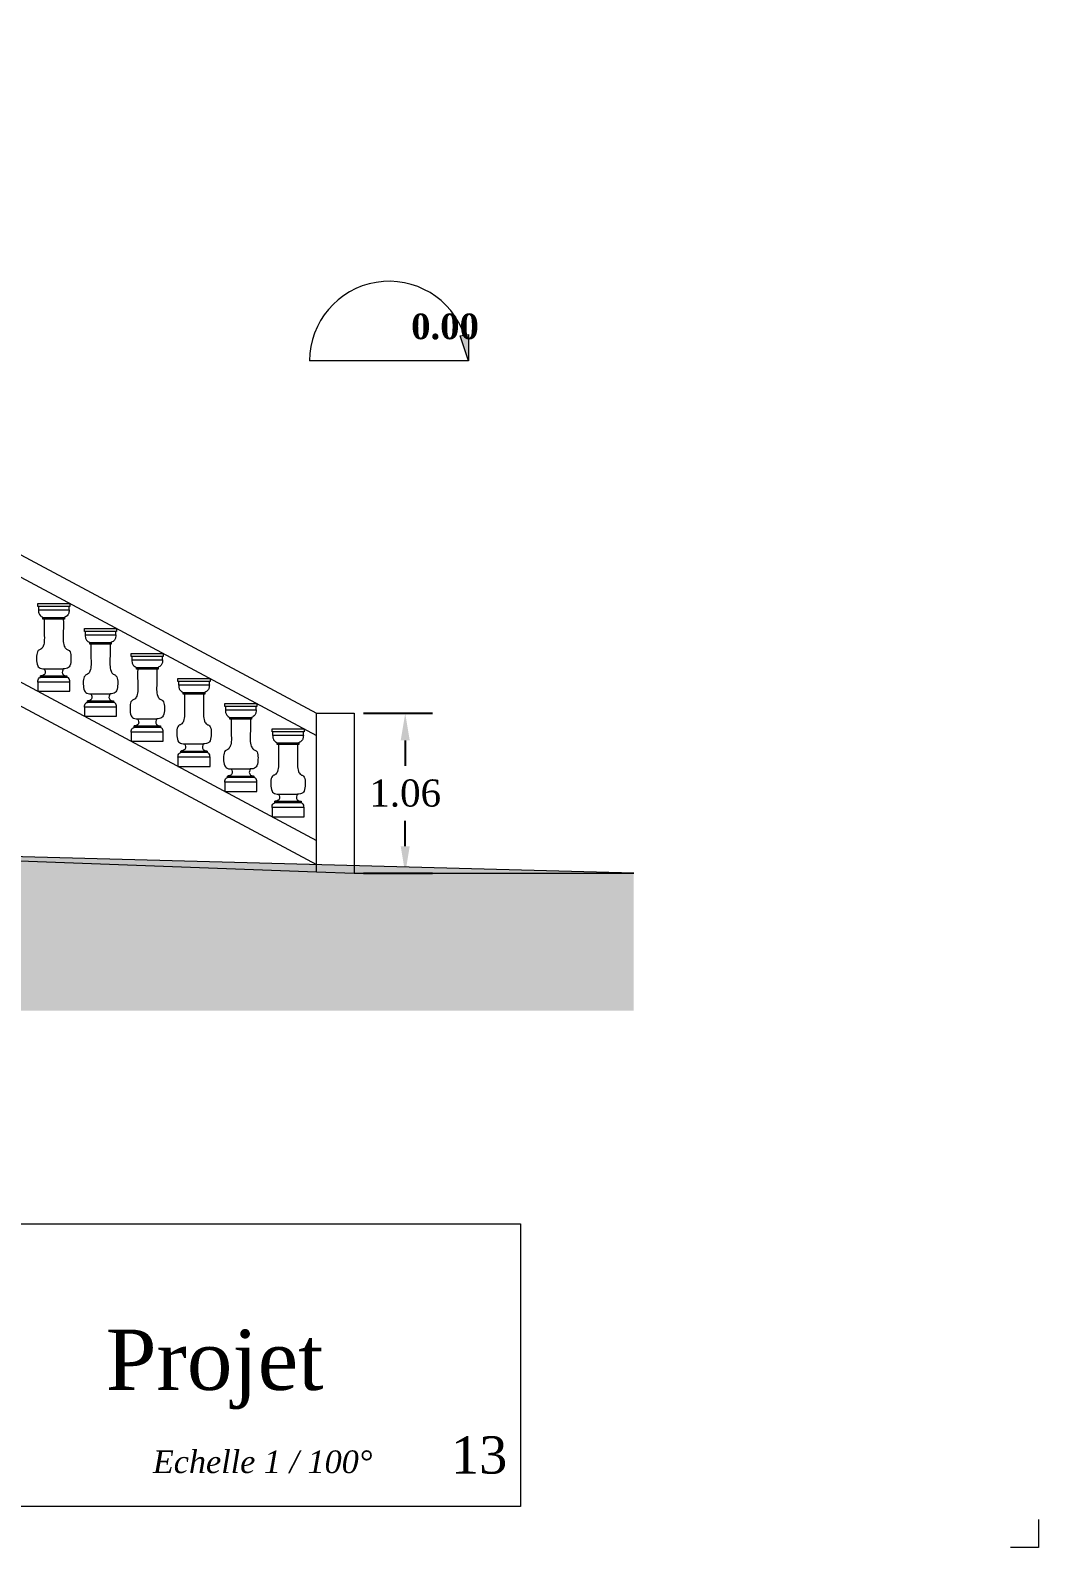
# Model space of a CAD drawing. Header units: millimetres. Extents: x -17502 to -16646, y 1856 to 2034.
# Drawn here: x -16844.66 to -16837.98, y 1855.92 to 1865.99 of the extents above; entities that cross this region are included whole.
import ezdxf

# ---------------------------------------------------------------- set-up
doc = ezdxf.new("R2010")
doc.units = ezdxf.units.MM
doc.layers.get('0').update_dxf_attribs({"lineweight": 9})
doc.layers.get('Defpoints').update_dxf_attribs({"lineweight": 9})
doc.styles.get("Standard").update_dxf_attribs({"font": 'times.ttf'})
doc.dimstyles.get("Standard").update_dxf_attribs({"dimtxt": 0.18, "dimasz": 0.18, "dimexe": 0.18, "dimexo": 0.0625, "dimgap": 0.09, "dimtad": 0, "dimtih": 1, "dimtoh": 1, "dimzin": 0, "dimdsep": 46, "dimtxsty": 'Standard', "dimcen": 0.09, "dimadec": 0, "dimazin": 0, "dimtfac": 1, "dimtofl": 0, "dimtmove": 0, "dimatfit": 3, "dimfxl": 1, "dimtolj": 1, "dimtzin": 0, "dimarcsym": 0})

# ---------------------------------------------------------------- blocks, each defined once
blk = doc.blocks.new('*D538')
at = {"color": 0, "lineweight": -2, "transparency": 16777216}
for p, q in [((-16842.45237720401, 1861.460090429982), (-16841.99677886224, 1861.460090429982)), ((-16842.17677886224, 1861.280090429982), (-16842.17677886224, 1861.111032902163)), ((-16842.17677886224, 1860.578341632455), (-16842.17677886224, 1860.747399160274)), ((-16842.45237720401, 1860.398341632455), (-16841.99677886224, 1860.398341632455))]:
    blk.add_line(p, q, dxfattribs=at)
at = {"color": 0, "lineweight": 9, "transparency": 16777216}
for points in [[(-16842.20677886224, 1861.280090429982), (-16842.14677886224, 1861.280090429982), (-16842.17677886224, 1861.460090429982)], [(-16842.20677886224, 1860.578341632455), (-16842.14677886224, 1860.578341632455), (-16842.17677886224, 1860.398341632455)]]:
    blk.add_solid(points, dxfattribs=at)
at = {"layer": 'Defpoints', "color": 0, "lineweight": 9, "transparency": 16777216}
for p in [(-16842.51487720401, 1861.460090429982), (-16842.51487720401, 1860.398341632455), (-16842.17677886224, 1860.398341632455)]:
    blk.add_point(p, dxfattribs=at)
at = {"color": 0, "lineweight": 9, "transparency": 16777216, "insert": (-16842.17677886224, 1860.929216031216), "char_height": 0.18, "attachment_point": 5}
blk.add_mtext('\\A1;1.06', dxfattribs=at)

msp = doc.modelspace()

# ---------------------------------------------------------------- hatches: boundary and pattern name
at = {"lineweight": 9}
msp.add_hatch(color=254, dxfattribs=at).paths.add_polyline_path([(-16840.66098971528, 1860.398341632455), (-16847.36328005497, 1860.578877671685), (-16850.64828005497, 1860.810565329115), (-16851.33328005497, 1860.858877671685), (-16853.83328005497, 1860.858877671685), (-16854.51828005497, 1860.878519248746), (-16854.86305212836, 1861.368877671685), (-16858.51218845708, 1861.580697557381), (-16861.78528456772, 1863.072965295023), (-16861.78528456772, 1864.39089590515), (-16862.22410138774, 1864.39089590515), (-16862.22410138774, 1863.807170920898), (-16864.17263352049, 1863.807170920898), (-16866.1249177284, 1865.991070964753), (-16866.1249177284, 1859.486771225422), (-16840.66098971528, 1859.486771225422)])
h = msp.add_hatch(color=1, dxfattribs=at)
h.dxf.hatch_style = 1
h.paths.add_polyline_path([(-16841.81287433445, 1863.963544710821), (-16841.75615563859, 1863.973039218066), (-16841.75615563859, 1863.798877671684)])

# ---------------------------------------------------------------- linework, layer by layer
for p, q in [((-16841.81287433445, 1863.963544710821), (-16841.75615563859, 1863.973039218066)), ((-16841.75615563859, 1863.798877671684), (-16841.81287433445, 1863.963544710821)), ((-16841.75615563859, 1863.973039218066), (-16841.75615563859, 1863.798877671684)), ((-16840.66098971528, 1860.398341632455), (-16847.36328005497, 1860.578877671685))]:
    msp.add_line(p, q, dxfattribs=at)
for points in [[(-16847.09328005497, 1863.778877671685), (-16842.76487720401, 1861.460090429982)], [(-16847.09328005497, 1863.631237949473), (-16842.76487720401, 1861.312450707771)], [(-16847.34328005497, 1863.068877671685), (-16842.76487720401, 1860.616161858544)], [(-16847.34328005497, 1862.908877671685), (-16842.76487720401, 1860.456161858543)], [(-16844.57881707679, 1862.096094002989), (-16844.43551842569, 1862.096094002989)], [(-16844.26881707679, 1861.93002257441), (-16844.12551842569, 1861.93002257441)], [(-16844.57052851242, 1861.755263783648), (-16844.44380699006, 1861.755263783648)], [(-16843.9588170768, 1861.763951145832), (-16843.81551842569, 1861.763951145832)], [(-16844.26052851242, 1861.589192355069), (-16844.13380699006, 1861.589192355069)], [(-16843.6488170768, 1861.597879717253), (-16843.50551842569, 1861.597879717253)], [(-16843.95052851242, 1861.423120926491), (-16843.82380699007, 1861.423120926491)], [(-16843.3388170768, 1861.431808288675), (-16843.19551842569, 1861.431808288675)], [(-16842.76487720401, 1860.407694769391), (-16842.76487720401, 1861.460090429982), (-16842.51487720401, 1861.460090429982), (-16842.51487720401, 1860.398341632455)], [(-16843.64052851242, 1861.257049497912), (-16843.51380699007, 1861.257049497912)], [(-16843.02549383718, 1861.263956553154), (-16842.88219518607, 1861.263956553154)], [(-16843.33052851243, 1861.090978069334), (-16843.20380699007, 1861.090978069334)], [(-16843.0172052728, 1860.923126333812), (-16842.89048375045, 1860.923126333812)], [(-16847.36328005497, 1860.578877671685), (-16842.76487720401, 1860.407694769391), (-16842.51487720401, 1860.398341632455), (-16841.3366010549, 1860.398341632455), (-16840.66098971528, 1860.398341632455)]]:
    msp.add_lwpolyline(points, dxfattribs=at)
at = {"color": 1, "lineweight": 9}
msp.add_lwpolyline([(-16841.75615563859, 1863.798877671685), (-16842.81044034314, 1863.798877671685)], dxfattribs=at)
at = {"lineweight": 9}
for points in [[(-16844.61328005498, 1862.188974766823), (-16844.40105544749, 1862.188974766823), (-16844.40105544749, 1862.16883475122), (-16844.61328005498, 1862.16883475122)], [(-16844.60893132078, 1862.146301487366), (-16844.40540418169, 1862.146301487366), (-16844.40540418169, 1862.16883475122), (-16844.60893132078, 1862.16883475122)], [(-16844.57881707679, 1862.096094002989), (-16844.43551842569, 1862.096094002989), (-16844.43551842569, 1862.085614953294), (-16844.57881707679, 1862.085614953294)], [(-16844.30328005498, 1862.022903338245), (-16844.09105544749, 1862.022903338245), (-16844.09105544749, 1862.002763322641), (-16844.30328005498, 1862.002763322641)], [(-16844.29893132078, 1861.980230058787), (-16844.09540418169, 1861.980230058787), (-16844.09540418169, 1862.002763322641), (-16844.29893132078, 1862.002763322641)], [(-16844.26881707679, 1861.93002257441), (-16844.12551842569, 1861.93002257441), (-16844.12551842569, 1861.919543524716), (-16844.26881707679, 1861.919543524716)], [(-16843.99328005499, 1861.856831909666), (-16843.7810554475, 1861.856831909666), (-16843.7810554475, 1861.836691894063), (-16843.99328005499, 1861.836691894063)], [(-16843.98893132079, 1861.814158630209), (-16843.7854041817, 1861.814158630209), (-16843.7854041817, 1861.836691894063), (-16843.98893132079, 1861.836691894063)], [(-16844.59441807531, 1861.7081372773), (-16844.41991742716, 1861.7081372773), (-16844.41991742716, 1861.698527682429), (-16844.59441807531, 1861.698527682429)], [(-16843.9588170768, 1861.763951145832), (-16843.81551842569, 1861.763951145832), (-16843.81551842569, 1861.753472096137), (-16843.9588170768, 1861.753472096137)], [(-16844.61328005498, 1861.606377671616), (-16844.40105544749, 1861.606377671616), (-16844.40105544749, 1861.667344819985), (-16844.61328005498, 1861.667344819985)], [(-16843.68328005499, 1861.690760481088), (-16843.4710554475, 1861.690760481088), (-16843.4710554475, 1861.670620465484), (-16843.68328005499, 1861.670620465484)], [(-16843.67893132079, 1861.64808720163), (-16843.4754041817, 1861.64808720163), (-16843.4754041817, 1861.670620465484), (-16843.67893132079, 1861.670620465484)], [(-16844.30328005498, 1861.440306243038), (-16844.09105544749, 1861.440306243038), (-16844.09105544749, 1861.501273391406), (-16844.30328005498, 1861.501273391406)], [(-16844.28441807532, 1861.542065848721), (-16844.10991742717, 1861.542065848721), (-16844.10991742717, 1861.532456253851), (-16844.28441807532, 1861.532456253851)], [(-16843.6488170768, 1861.597879717253), (-16843.50551842569, 1861.597879717253), (-16843.50551842569, 1861.587400667559), (-16843.6488170768, 1861.587400667559)], [(-16843.37328005499, 1861.524689052509), (-16843.1610554475, 1861.524689052509), (-16843.1610554475, 1861.504549036906), (-16843.37328005499, 1861.504549036906)], [(-16843.36893132079, 1861.482015773051), (-16843.1654041817, 1861.482015773051), (-16843.1654041817, 1861.504549036906), (-16843.36893132079, 1861.504549036906)], [(-16843.3388170768, 1861.431808288675), (-16843.19551842569, 1861.431808288675), (-16843.19551842569, 1861.42132923898), (-16843.3388170768, 1861.42132923898)], [(-16843.99328005499, 1861.274234814459), (-16843.7810554475, 1861.274234814459), (-16843.7810554475, 1861.335201962828), (-16843.99328005499, 1861.335201962828)], [(-16843.97441807532, 1861.375994420142), (-16843.79991742717, 1861.375994420142), (-16843.79991742717, 1861.366384825272), (-16843.97441807532, 1861.366384825272)], [(-16843.05995681537, 1861.356837316988), (-16842.84773220788, 1861.356837316988), (-16842.84773220788, 1861.336697301385), (-16843.05995681537, 1861.336697301385)], [(-16843.05560808117, 1861.314164037531), (-16842.85208094208, 1861.314164037531), (-16842.85208094208, 1861.336697301385), (-16843.05560808117, 1861.336697301385)], [(-16843.66441807532, 1861.209922991564), (-16843.48991742717, 1861.209922991564), (-16843.48991742717, 1861.200313396694), (-16843.66441807532, 1861.200313396694)], [(-16843.02549383718, 1861.263956553154), (-16842.88219518607, 1861.263956553154), (-16842.88219518607, 1861.253477503459), (-16843.02549383718, 1861.253477503459)], [(-16843.68328005499, 1861.108163385881), (-16843.4710554475, 1861.108163385881), (-16843.4710554475, 1861.169130534249), (-16843.68328005499, 1861.169130534249)], [(-16843.37328005499, 1860.942091957302), (-16843.1610554475, 1860.942091957302), (-16843.1610554475, 1861.003059105671), (-16843.37328005499, 1861.003059105671)], [(-16843.35441807532, 1861.043851562985), (-16843.17991742717, 1861.043851562985), (-16843.17991742717, 1861.034241968115), (-16843.35441807532, 1861.034241968115)], [(-16843.05995681537, 1860.77424022178), (-16842.84773220788, 1860.77424022178), (-16842.84773220788, 1860.835207370149), (-16843.05995681537, 1860.835207370149)], [(-16843.0410948357, 1860.875999827463), (-16842.86659418755, 1860.875999827463), (-16842.86659418755, 1860.866390232593), (-16843.0410948357, 1860.866390232593)], [(-16876.5407055498, 1858.073617158329), (-16841.41298421044, 1858.073617158329), (-16841.41298421044, 1856.196821369579), (-16876.5407055498, 1856.196821369579)]]:
    msp.add_lwpolyline(points, close=True, dxfattribs=at)
msp.add_arc((-16842.28329799086, 1863.798877671685), 0.5271423522754048, 18.75371586433483, 180, dxfattribs=at)
for points in [[(-16844.60893132078, 1862.146301487366), (-16844.60732076285, 1862.130062459991), (-16844.59975319082, 1862.112306702707), (-16844.57881707679, 1862.096094002989)], [(-16844.40540418169, 1862.146301487366), (-16844.40701473962, 1862.130062459991), (-16844.41458231166, 1862.112306702707), (-16844.43551842569, 1862.096094002989)], [(-16844.5706879736, 1862.085614953294), (-16844.5706879736, 1862.005196086067), (-16844.56960591559, 1861.947173782474), (-16844.57689556956, 1861.905917059401), (-16844.59224029119, 1861.885123347334), (-16844.60989719993, 1861.875703825306), (-16844.61805136131, 1861.859646522979), (-16844.62140915818, 1861.81962463124), (-16844.61328005498, 1861.775794861281), (-16844.60442084738, 1861.76371881443), (-16844.57052851242, 1861.755263783648)], [(-16844.44364752888, 1862.085614953294), (-16844.44364752888, 1862.005196086067), (-16844.44472958689, 1861.947173782474), (-16844.43743993291, 1861.905917059401), (-16844.42209521129, 1861.885123347334), (-16844.40443830254, 1861.875703825306), (-16844.39628414116, 1861.859646522979), (-16844.3929263443, 1861.81962463124), (-16844.40105544749, 1861.775794861281), (-16844.40991465509, 1861.76371881443), (-16844.44380699006, 1861.755263783648)], [(-16844.2606879736, 1861.919543524716), (-16844.2606879736, 1861.839124657488), (-16844.25960591559, 1861.781102353896), (-16844.26689556957, 1861.739845630822), (-16844.28224029119, 1861.719051918755), (-16844.29989719994, 1861.709632396727), (-16844.30805136132, 1861.6935750944), (-16844.31140915818, 1861.653553202662), (-16844.30328005498, 1861.609723432703), (-16844.29442084739, 1861.597647385851), (-16844.26052851242, 1861.589192355069)], [(-16844.29893132078, 1861.980230058787), (-16844.29732076286, 1861.963991031412), (-16844.28975319082, 1861.946235274128), (-16844.26881707679, 1861.93002257441)], [(-16844.13364752888, 1861.919543524716), (-16844.13364752888, 1861.839124657488), (-16844.13472958689, 1861.781102353896), (-16844.12743993292, 1861.739845630822), (-16844.11209521129, 1861.719051918755), (-16844.09443830255, 1861.709632396727), (-16844.08628414117, 1861.6935750944), (-16844.0829263443, 1861.653553202662), (-16844.09105544749, 1861.609723432703), (-16844.0999146551, 1861.597647385851), (-16844.13380699006, 1861.589192355069)], [(-16844.09540418169, 1861.980230058787), (-16844.09701473962, 1861.963991031412), (-16844.10458231166, 1861.946235274128), (-16844.12551842569, 1861.93002257441)], [(-16843.98893132079, 1861.814158630209), (-16843.98732076286, 1861.797919602834), (-16843.97975319082, 1861.78016384555), (-16843.9588170768, 1861.763951145832)], [(-16843.7854041817, 1861.814158630209), (-16843.78701473962, 1861.797919602834), (-16843.79458231166, 1861.78016384555), (-16843.81551842569, 1861.763951145832)], [(-16844.57052851242, 1861.755263783648), (-16844.56663993762, 1861.746434386424), (-16844.5635179155, 1861.730832359925), (-16844.5721880477, 1861.714814870153), (-16844.58637211973, 1861.708818585696), (-16844.59441807531, 1861.7081372773)], [(-16844.44380699006, 1861.755263783648), (-16844.44769556485, 1861.746434386424), (-16844.45081758697, 1861.730832359925), (-16844.44214745477, 1861.714814870153), (-16844.42796338274, 1861.708818585696), (-16844.41991742716, 1861.7081372773)], [(-16843.9506879736, 1861.753472096137), (-16843.9506879736, 1861.67305322891), (-16843.94960591559, 1861.615030925317), (-16843.95689556957, 1861.573774202243), (-16843.97224029119, 1861.552980490177), (-16843.98989719994, 1861.543560968149), (-16843.99805136132, 1861.527503665822), (-16844.00140915818, 1861.487481774083), (-16843.99328005499, 1861.443652004124), (-16843.98442084739, 1861.431575957273), (-16843.95052851242, 1861.423120926491)], [(-16843.82364752888, 1861.753472096137), (-16843.82364752888, 1861.67305322891), (-16843.8247295869, 1861.615030925317), (-16843.81743993292, 1861.573774202243), (-16843.80209521129, 1861.552980490177), (-16843.78443830255, 1861.543560968149), (-16843.77628414117, 1861.527503665822), (-16843.7729263443, 1861.487481774083), (-16843.7810554475, 1861.443652004124), (-16843.7899146551, 1861.431575957273), (-16843.82380699007, 1861.423120926491)], [(-16844.61328005498, 1861.667344819985), (-16844.61142574925, 1861.683075916218), (-16844.60399371922, 1861.694303056659), (-16844.59441807531, 1861.698527682429), (-16844.59414015726, 1861.698620792436)], [(-16844.40105544749, 1861.667344819985), (-16844.40290975322, 1861.683075916218), (-16844.41034178326, 1861.694303056659), (-16844.41991742716, 1861.698527682429), (-16844.42019534522, 1861.698620792436)], [(-16843.67893132079, 1861.64808720163), (-16843.67732076286, 1861.631848174255), (-16843.66975319082, 1861.614092416971), (-16843.6488170768, 1861.597879717253)], [(-16843.4754041817, 1861.64808720163), (-16843.47701473963, 1861.631848174255), (-16843.48458231166, 1861.614092416971), (-16843.50551842569, 1861.597879717253)], [(-16844.30328005498, 1861.501273391406), (-16844.30142574925, 1861.517004487639), (-16844.29399371922, 1861.52823162808), (-16844.28441807532, 1861.532456253851), (-16844.28414015726, 1861.532549363858)], [(-16844.26052851242, 1861.589192355069), (-16844.25663993762, 1861.580362957845), (-16844.25351791551, 1861.564760931346), (-16844.26218804771, 1861.548743441575), (-16844.27637211974, 1861.542747157117), (-16844.28441807532, 1861.542065848721)], [(-16844.13380699006, 1861.589192355069), (-16844.13769556486, 1861.580362957845), (-16844.14081758698, 1861.564760931346), (-16844.13214745478, 1861.548743441575), (-16844.11796338275, 1861.542747157117), (-16844.10991742717, 1861.542065848721)], [(-16844.09105544749, 1861.501273391406), (-16844.09290975322, 1861.517004487639), (-16844.10034178326, 1861.52823162808), (-16844.10991742717, 1861.532456253851), (-16844.11019534522, 1861.532549363858)], [(-16843.6406879736, 1861.587400667559), (-16843.6406879736, 1861.506981800331), (-16843.63960591559, 1861.448959496739), (-16843.64689556957, 1861.407702773665), (-16843.66224029119, 1861.386909061598), (-16843.67989719994, 1861.37748953957), (-16843.68805136132, 1861.361432237243), (-16843.69140915819, 1861.321410345505), (-16843.68328005499, 1861.277580575545), (-16843.67442084739, 1861.265504528694), (-16843.64052851242, 1861.257049497912)], [(-16843.51364752889, 1861.587400667559), (-16843.51364752889, 1861.506981800331), (-16843.5147295869, 1861.448959496739), (-16843.50743993292, 1861.407702773665), (-16843.4920952113, 1861.386909061598), (-16843.47443830255, 1861.37748953957), (-16843.46628414117, 1861.361432237243), (-16843.46292634431, 1861.321410345505), (-16843.4710554475, 1861.277580575545), (-16843.4799146551, 1861.265504528694), (-16843.51380699007, 1861.257049497912)], [(-16843.95052851242, 1861.423120926491), (-16843.94663993763, 1861.414291529266), (-16843.94351791551, 1861.398689502767), (-16843.95218804771, 1861.382672012996), (-16843.96637211974, 1861.376675728539), (-16843.97441807532, 1861.375994420142)], [(-16843.82380699007, 1861.423120926491), (-16843.82769556486, 1861.414291529266), (-16843.83081758698, 1861.398689502767), (-16843.82214745478, 1861.382672012996), (-16843.80796338275, 1861.376675728539), (-16843.79991742717, 1861.375994420142)], [(-16843.3306879736, 1861.42132923898), (-16843.3306879736, 1861.340910371753), (-16843.32960591559, 1861.28288806816), (-16843.33689556957, 1861.241631345086), (-16843.35224029119, 1861.22083763302), (-16843.36989719994, 1861.211418110991), (-16843.37805136132, 1861.195360808665), (-16843.38140915819, 1861.155338916926), (-16843.37328005499, 1861.111509146967), (-16843.36442084739, 1861.099433100116), (-16843.33052851243, 1861.090978069334)], [(-16843.36893132079, 1861.482015773051), (-16843.36732076286, 1861.465776745677), (-16843.35975319083, 1861.448020988393), (-16843.3388170768, 1861.431808288675)], [(-16843.20364752889, 1861.42132923898), (-16843.20364752889, 1861.340910371753), (-16843.2047295869, 1861.28288806816), (-16843.19743993292, 1861.241631345086), (-16843.1820952113, 1861.22083763302), (-16843.16443830255, 1861.211418110991), (-16843.15628414117, 1861.195360808665), (-16843.15292634431, 1861.155338916926), (-16843.1610554475, 1861.111509146967), (-16843.1699146551, 1861.099433100116), (-16843.20380699007, 1861.090978069334)], [(-16843.1654041817, 1861.482015773051), (-16843.16701473963, 1861.465776745677), (-16843.17458231167, 1861.448020988393), (-16843.19551842569, 1861.431808288675)], [(-16843.99328005499, 1861.335201962828), (-16843.99142574926, 1861.35093305906), (-16843.98399371923, 1861.362160199502), (-16843.97441807532, 1861.366384825272), (-16843.97414015726, 1861.366477935279)], [(-16843.7810554475, 1861.335201962828), (-16843.78290975323, 1861.35093305906), (-16843.79034178326, 1861.362160199502), (-16843.79991742717, 1861.366384825272), (-16843.80019534523, 1861.366477935279)], [(-16843.05560808117, 1861.314164037531), (-16843.05399752324, 1861.297925010156), (-16843.0464299512, 1861.280169252872), (-16843.02549383718, 1861.263956553154)], [(-16842.85208094208, 1861.314164037531), (-16842.8536915, 1861.297925010156), (-16842.86125907204, 1861.280169252872), (-16842.88219518607, 1861.263956553154)], [(-16843.68328005499, 1861.169130534249), (-16843.68142574926, 1861.184861630482), (-16843.67399371923, 1861.196088770923), (-16843.66441807532, 1861.200313396694), (-16843.66414015726, 1861.200406506701)], [(-16843.64052851242, 1861.257049497912), (-16843.63663993763, 1861.248220100688), (-16843.63351791551, 1861.232618074189), (-16843.64218804771, 1861.216600584417), (-16843.65637211974, 1861.21060429996), (-16843.66441807532, 1861.209922991564)], [(-16843.51380699007, 1861.257049497912), (-16843.51769556486, 1861.248220100688), (-16843.52081758698, 1861.232618074189), (-16843.51214745478, 1861.216600584417), (-16843.49796338275, 1861.21060429996), (-16843.48991742717, 1861.209922991564)], [(-16843.4710554475, 1861.169130534249), (-16843.47290975323, 1861.184861630482), (-16843.48034178326, 1861.196088770923), (-16843.48991742717, 1861.200313396694), (-16843.49019534523, 1861.200406506701)], [(-16843.01736473398, 1861.253477503459), (-16843.01736473398, 1861.173058636231), (-16843.01628267597, 1861.115036332638), (-16843.02357232995, 1861.073779609564), (-16843.03891705157, 1861.052985897497), (-16843.05657396032, 1861.043566375469), (-16843.0647281217, 1861.027509073142), (-16843.06808591856, 1860.987487181404), (-16843.05995681537, 1860.943657411445), (-16843.05109760777, 1860.931581364594), (-16843.0172052728, 1860.923126333812)], [(-16842.89032428926, 1861.253477503459), (-16842.89032428926, 1861.173058636231), (-16842.89140634728, 1861.115036332638), (-16842.8841166933, 1861.073779609564), (-16842.86877197167, 1861.052985897497), (-16842.85111506293, 1861.043566375469), (-16842.84296090155, 1861.027509073142), (-16842.83960310468, 1860.987487181404), (-16842.84773220788, 1860.943657411445), (-16842.85659141548, 1860.931581364594), (-16842.89048375045, 1860.923126333812)], [(-16843.37328005499, 1861.003059105671), (-16843.37142574926, 1861.018790201903), (-16843.36399371923, 1861.030017342345), (-16843.35441807532, 1861.034241968115), (-16843.35414015727, 1861.034335078122)], [(-16843.33052851243, 1861.090978069334), (-16843.32663993763, 1861.082148672109), (-16843.32351791551, 1861.06654664561), (-16843.33218804771, 1861.050529155839), (-16843.34637211974, 1861.044532871382), (-16843.35441807532, 1861.043851562985)], [(-16843.20380699007, 1861.090978069334), (-16843.20769556486, 1861.082148672109), (-16843.21081758698, 1861.06654664561), (-16843.20214745478, 1861.050529155839), (-16843.18796338275, 1861.044532871382), (-16843.17991742717, 1861.043851562985)], [(-16843.1610554475, 1861.003059105671), (-16843.16290975323, 1861.018790201903), (-16843.17034178327, 1861.030017342345), (-16843.17991742717, 1861.034241968115), (-16843.18019534523, 1861.034335078122)], [(-16843.0172052728, 1860.923126333812), (-16843.013316698, 1860.914296936587), (-16843.01019467589, 1860.898694910088), (-16843.01886480809, 1860.882677420317), (-16843.03304888012, 1860.87668113586), (-16843.0410948357, 1860.875999827463)], [(-16842.89048375045, 1860.923126333812), (-16842.89437232524, 1860.914296936587), (-16842.89749434736, 1860.898694910088), (-16842.88882421516, 1860.882677420317), (-16842.87464014313, 1860.87668113586), (-16842.86659418755, 1860.875999827463)], [(-16843.05995681537, 1860.835207370149), (-16843.05810250964, 1860.850938466381), (-16843.05067047961, 1860.862165606823), (-16843.0410948357, 1860.866390232593), (-16843.04081691764, 1860.8664833426)], [(-16842.84773220788, 1860.835207370149), (-16842.84958651361, 1860.850938466381), (-16842.85701854364, 1860.862165606823), (-16842.86659418755, 1860.866390232593), (-16842.86687210561, 1860.8664833426)]]:
    msp.add_spline(points, degree=3, dxfattribs=at)
at = {"layer": 'Defpoints', "lineweight": 9}
msp.add_lwpolyline([(-16837.97684488012, 1856.110954319955), (-16837.97684488012, 1855.924556763107), (-16838.16324243697, 1855.924556763107)], dxfattribs=at)
msp.add_point((-16837.97684488012, 1855.924556763107), dxfattribs=at)
msp.add_point((-16837.97684488012, 1855.924556763107), dxfattribs=at)
msp.add_point((-16837.97684488012, 1855.924556763107), dxfattribs=at)

# ---------------------------------------------------------------- texts
at = {"lineweight": 9}
for s, insert, char_height, width, attachment_point in [('{\\fTimes New Roman|b1|i0|c0|p18;\\C1;0.00}', (-16841.68806117714, 1864.112188551939), 0.17, 1.19761108686364, 3), ('Projet', (-16844.16169736709, 1857.371319057217), 0.4, 21.0239, 1), ('{\\fTimes New Roman|b0|i1|c0|p18;Echelle 1 / 100°}', (-16843.84974269018, 1856.569319855181), 0.15, 3.338278282853755, 1), ('13', (-16841.87365832683, 1856.66338437973), 0.24745, 2.420946413981138, 1)]:
    msp.add_mtext(s, dxfattribs=dict(at, insert=insert, char_height=char_height, width=width, attachment_point=attachment_point))

# ---------------------------------------------------------------- dimensions: what is measured, and where the dimension line sits
dim = msp.add_linear_dim(base=(-16842.17677886224, 1860.398341632455), p1=(-16842.51487720401, 1861.460090429982), p2=(-16842.51487720401, 1860.398341632455), angle=90, dimstyle='Standard', dxfattribs=at)
dim.commit()
dim.dimension.update_dxf_attribs({"geometry": '*D538', "text_midpoint": (-16842.17677886224, 1860.929216031216)})

doc.saveas('drawing.dxf')
